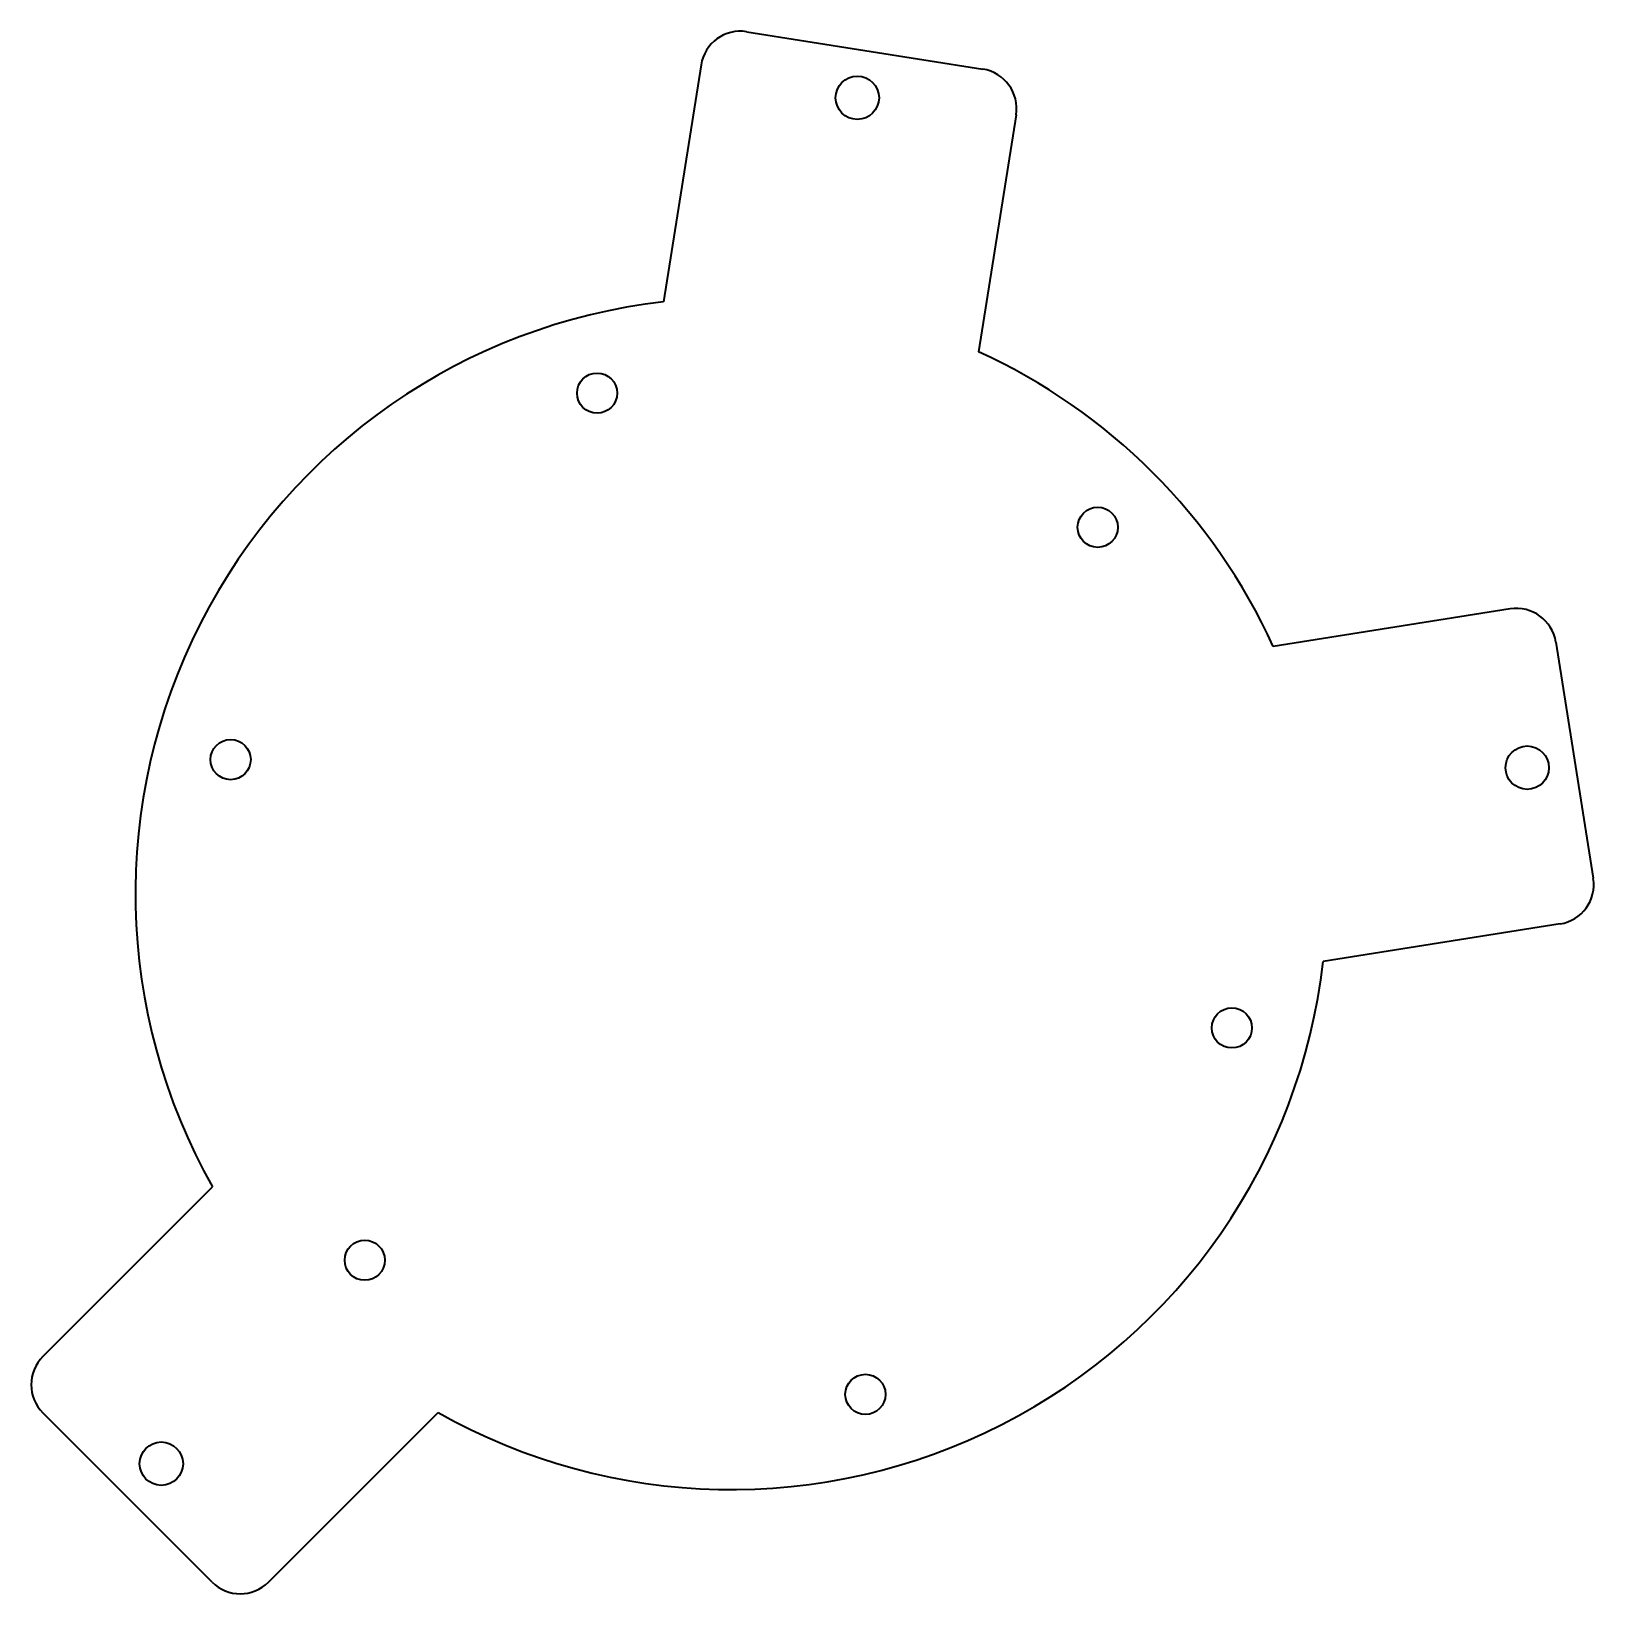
# Model space of a CAD drawing. Header units: inches. Extents: x -2.19 to 2.7, y -2.19 to 2.7.
import ezdxf

# ---------------------------------------------------------------- set-up
doc = ezdxf.new("R2010")
doc.units = ezdxf.units.IN
doc.header["$MEASUREMENT"] = 0
doc.layers.add('Visible', color=7, linetype='Continuous', lineweight=40)

msp = doc.modelspace()

# ---------------------------------------------------------------- linework, layer by layer
at = {"layer": 'Visible'}
for p, q in [((0.0484, 2.7028), (0.7892, 2.5854)), ((-0.0946, 2.5988), (-0.2123, 1.856)), ((0.8931, 2.4424), (0.7754, 1.6996)), ((2.4424, 0.8931), (1.6996, 0.7754)), ((2.5854, 0.7892), (2.7028, 0.0484)), ((2.5988, -0.0946), (1.856, -0.2123)), ((-2.1581, -1.451), (-1.6263, -0.9192)), ((-1.6278, -2.1581), (-2.1581, -1.6278)), ((-1.451, -2.1581), (-0.9192, -1.6263))]:
    msp.add_line(p, q, dxfattribs=at)
for centre, radius in [((0.3953, 2.4959), 0.068), ((-0.4206, 1.5696), 0.063), ((1.149, 1.149), 0.063), ((-1.5696, 0.4206), 0.063), ((2.4959, 0.3953), 0.068), ((1.5696, -0.4206), 0.063), ((-1.149, -1.149), 0.063), ((0.4206, -1.5696), 0.063), ((-1.7869, -1.7869), 0.068)]:
    msp.add_circle(centre, radius, dxfattribs=at)
for centre, radius, start, end in [((0.0288, 2.5793), 0.125, 81, 171), ((0.7696, 2.462), 0.125, 351, 81), ((0, 0), 1.8681, 96.5245, 209.4755), ((0, 0), 1.8681, 24.5245, 65.4755), ((2.462, 0.7696), 0.125, 9, 99), ((2.5793, 0.0288), 0.125, 279, 9), ((0, 0), 1.8681, 240.5245, 353.4755), ((-2.0697, -1.5394), 0.125, 135, 225), ((-1.5394, -2.0697), 0.125, 225, 315)]:
    msp.add_arc(centre, radius, start, end, dxfattribs=at)

doc.saveas('drawing.dxf')
